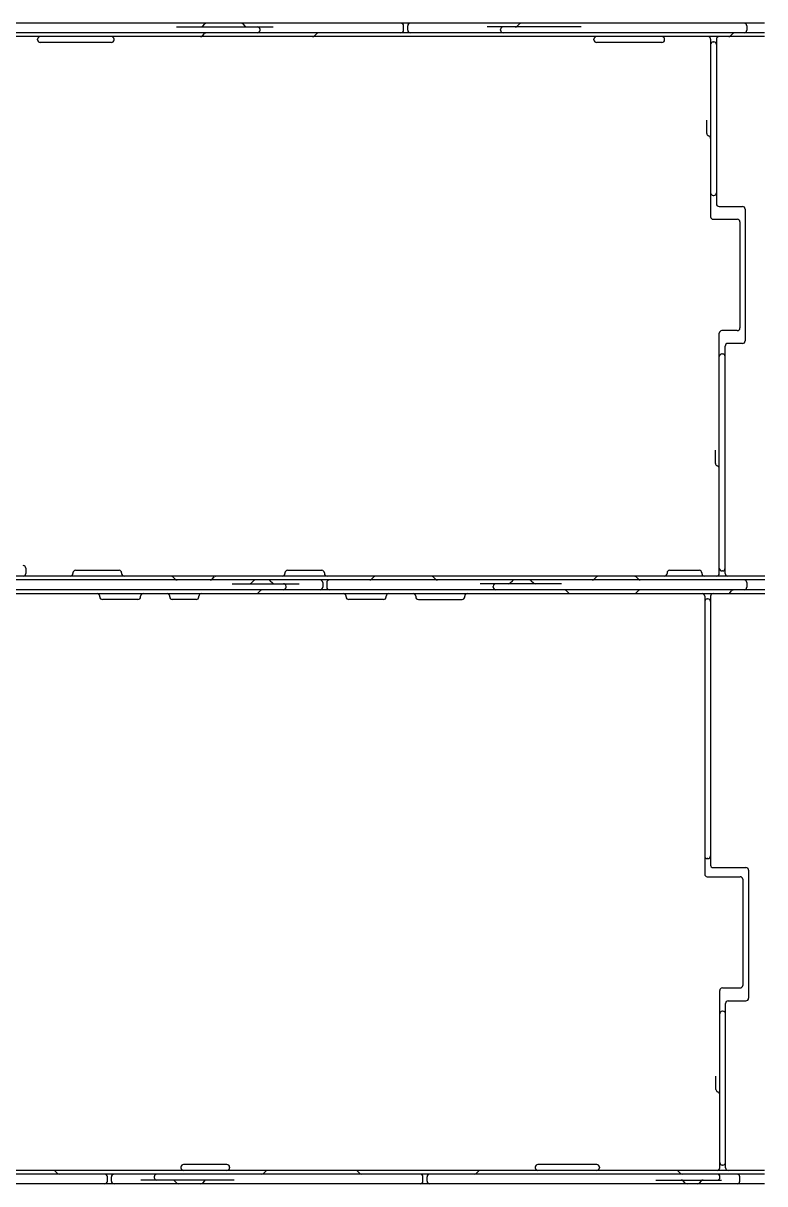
# Model space of a CAD drawing. Header units: millimetres. Extents: x 250 to 269997, y 125 to 199400.
# Drawn here: x 142788 to 269997, y 250 to 199400 of the extents above; entities that cross this region are included whole.
import ezdxf

# ---------------------------------------------------------------- set-up
doc = ezdxf.new("R2010")
doc.units = ezdxf.units.MM
doc.layers.add('L2_AMHS_Rail Center(P2L 7F Upper)', color=6, linetype='Continuous')

msp = doc.modelspace()

# ---------------------------------------------------------------- linework, layer by layer
at = {"layer": 'L2_AMHS_Rail Center(P2L 7F Upper)', "lineweight": 30}
for p, q in [((269957, 199400), (1350, 199400)), ((173910, 199268), (173524, 198882)), ((180882, 198882), (180497, 199268)), ((227525, 198882), (227909, 199268)), ((269957, 197750), (2900, 197750)), ((169089, 198750), (185673, 198750)), ((173522, 197232), (173907, 197618)), ((183407, 198200), (183407, 198300)), ((192747, 197232), (193132, 197618)), ((208038, 198200), (208038, 198950)), ((208738, 198200), (208738, 198950)), ((238474, 198750), (222361, 198750)), ((224656, 198200), (224656, 198300)), ((264125, 197232), (264509, 197618)), ((266917, 198950), (266917, 198200)), ((269957, 197100), (3550, 197100)), ((145259, 196550), (145259, 196650)), ((157917, 196100), (145709, 196100)), ((158367, 196550), (158367, 196650)), ((240699, 196550), (240699, 196650)), ((252359, 196100), (241149, 196100)), ((252809, 196550), (252809, 196650)), ((260706, 196650), (260706, 166200)), ((261156, 196200), (261256, 196200)), ((261706, 196650), (261706, 168400)), ((260056, 180477), (260056, 182742)), ((260446, 180008), (260315, 180069)), ((261156, 169860), (261256, 169860)), ((262156, 167950), (266179, 167950)), ((266628, 167500), (266628, 144900)), ((261156, 165750), (265278, 165750)), ((265728, 165300), (265728, 147100)), ((262196, 104968), (262196, 146200)), ((265278, 146650), (262646, 146650)), ((263196, 104968), (263196, 144000)), ((266178, 144450), (263646, 144450)), ((262646, 142650), (262746, 142650)), ((261546, 123856), (261546, 126121)), ((261936, 123387), (261806, 123448)), ((143238, 105868), (143238, 104968)), ((269997, 103868), (2900, 103868)), ((269997, 104518), (3550, 104518)), ((151313, 105068), (151313, 104968)), ((151763, 105518), (159223, 105518)), ((159673, 105068), (159673, 104968)), ((168866, 104000), (168482, 104386)), ((175187, 104000), (175572, 104386)), ((182310, 103736), (181924, 103350)), ((185156, 103736), (185542, 103350)), ((187681, 105068), (187681, 104968)), ((188131, 105518), (194002, 105518)), ((194452, 105068), (194452, 104968)), ((202543, 104000), (202928, 104386)), ((213509, 104000), (213125, 104386)), ((226325, 103350), (226709, 103736)), ((229924, 103736), (230310, 103350)), ((240724, 104000), (241109, 104386)), ((248309, 104000), (247925, 104386)), ((253226, 105068), (253226, 104968)), ((253676, 105518), (258746, 105518)), ((259196, 105068), (259196, 104968)), ((262746, 105418), (262646, 105418)), ((269997, 102168), (2900, 102168)), ((178606, 103218), (190141, 103218)), ((183466, 102036), (183081, 101650)), ((187875, 102618), (187875, 102768)), ((194159, 103418), (194159, 102618)), ((194859, 103418), (194859, 102618)), ((235111, 103218), (221161, 103218)), ((223427, 102618), (223427, 102768)), ((235944, 102036), (236329, 101650)), ((248309, 102036), (247925, 101650)), ((263984, 101650), (264368, 102036)), ((266917, 103418), (266917, 102618)), ((3550, 101518), (269997, 101518)), ((155914, 100968), (155914, 101068)), ((162474, 100518), (156364, 100518)), ((162924, 100968), (162924, 101068)), ((167914, 100968), (167914, 101068)), ((172460, 100518), (168364, 100518)), ((172910, 100968), (172910, 101068)), ((198176, 100968), (198176, 101068)), ((204597, 100518), (198626, 100518)), ((205047, 100968), (205047, 101068)), ((210117, 101068), (210117, 100968)), ((210567, 100518), (218074, 100518)), ((218524, 100968), (218524, 101068)), ((259694, 101068), (259694, 53400)), ((260144, 100618), (260244, 100618)), ((260694, 101068), (260694, 54950)), ((260244, 56050), (260142, 56050)), ((261143, 54500), (266767, 54500)), ((267217, 54050), (267217, 32100)), ((260107, 52950), (265767, 52950)), ((266217, 52500), (266217, 34300)), ((262267, 3000), (262267, 33400)), ((262717, 33850), (265767, 33850)), ((263267, 3000), (263267, 31201)), ((263717, 31650), (266767, 31650)), ((262817, 29850), (262717, 29850)), ((261617, 16439), (261617, 18703)), ((262007, 15970), (261876, 16030)), ((269957, 2550), (34817, 2550)), ((148268, 2418), (148653, 2032)), ((169841, 3100), (169841, 3000)), ((177738, 3550), (170291, 3550)), ((178188, 3100), (178188, 3000)), ((184405, 2418), (184021, 2032)), ((200145, 2418), (200530, 2032)), ((220496, 2032), (220883, 2418)), ((230634, 3100), (230634, 3000)), ((241176, 3550), (231084, 3550)), ((241626, 3100), (241626, 3000)), ((255511, 2032), (255124, 2418)), ((262817, 3450), (262717, 3450)), ((269957, 250), (33917, 250)), ((269957, 1900), (38617, 1900)), ((157221, 700), (157221, 1450)), ((157921, 700), (157921, 1450)), ((179000, 900), (162988, 900)), ((165253, 1450), (165253, 1350)), ((168751, 768), (169136, 382)), ((173909, 768), (173525, 382)), ((211357, 700), (211357, 1450)), ((212057, 700), (212057, 1450)), ((251312, 900), (262574, 900)), ((256360, 382), (255974, 768)), ((259109, 768), (258724, 382)), ((262308, 1349), (262308, 1450)), ((265717, 700), (265717, 1453))]:
    msp.add_line(p, q, dxfattribs=at)
for centre, start, end in [((174228, 198950), 90, 134.99855), ((180178, 198950), 44.93981, 90), ((207588, 198950), 0, 90), ((209188, 198950), 90, 180), ((228228, 198950), 90, 135.06019), ((266467, 198950), 0, 90), ((173204, 197550), 270, 315.06019), ((173206, 199200), 270, 314.99855), ((174226, 197300), 90, 135.06019), ((181200, 199200), 224.93981, 270), ((182957, 198300), 0, 90), ((182957, 198200), 270, 0), ((192429, 197550), 270, 315.06019), ((193451, 197300), 90, 135.06019), ((207588, 198200), 270, 0), ((209188, 198200), 180, 270), ((225106, 198300), 90, 180), ((225106, 198200), 180, 270), ((227206, 199200), 270, 315.06019), ((263806, 197550), 270, 315.06019), ((264828, 197300), 90, 135.06019), ((266467, 198200), 270, 0), ((145709, 196650), 90, 180), ((145709, 196550), 180, 270), ((157917, 196650), 0, 90), ((157917, 196550), 270, 0), ((241149, 196650), 90, 180), ((241149, 196550), 180, 270), ((252359, 196650), 0, 90), ((252359, 196550), 270, 0), ((260256, 196650), 0, 90), ((261156, 195750), 90, 180), ((261256, 195750), 0, 90), ((262156, 196650), 90, 180), ((260506, 180476), 179.91136, 245), ((260256, 179600), 0, 65), ((261156, 170310), 180, 270), ((261256, 170310), 270, 0), ((262156, 168400), 180, 270), ((266178, 167500), 0, 90), ((261156, 166200), 180, 270), ((265278, 165300), 0, 90), ((262646, 146200), 90, 180), ((265278, 147100), 270, 0), ((263646, 144000), 90, 180), ((266178, 144900), 270, 0), ((262646, 142200), 90, 180), ((262746, 142200), 0, 90), ((261996, 123856), 179.91136, 245), ((261746, 122979), 0, 65), ((142788, 105868), 0, 90), ((262646, 105868), 180, 270), ((262746, 105868), 270, 0), ((142788, 104968), 270, 0), ((150863, 104968), 270, 0), ((151763, 105068), 90, 180), ((159223, 105068), 0, 90), ((160123, 104968), 180, 270), ((168163, 104068), 44.93981, 90), ((169185, 104318), 224.93981, 270), ((174869, 104318), 270, 315.06019), ((175891, 104068), 90, 135.06019), ((182628, 103418), 90, 134.99855), ((184837, 103418), 45.00145, 90), ((187231, 104968), 270, 0), ((188131, 105068), 90, 180), ((193709, 103418), 0, 90), ((194002, 105068), 0, 90), ((194902, 104968), 180, 270), ((195309, 103418), 90, 180), ((202225, 104318), 270, 315.06019), ((203247, 104068), 90, 135.06019), ((212806, 104068), 44.93981, 90), ((213828, 104318), 224.93981, 270), ((227028, 103418), 90, 135.06019), ((229606, 103418), 45.00145, 90), ((240406, 104318), 270, 315.06019), ((241428, 104068), 90, 135.06019), ((247606, 104068), 44.93981, 90), ((248628, 104318), 224.93981, 270), ((252776, 104968), 270, 0), ((253676, 105068), 90, 180), ((258746, 105068), 0, 90), ((259646, 104968), 180, 270), ((261746, 104968), 270, 0), ((263646, 104968), 180, 270), ((266467, 103418), 0, 90), ((181606, 103668), 270, 314.99855), ((182762, 101968), 270, 315.06019), ((183784, 101718), 90, 135.06019), ((185860, 103668), 225.00145, 270), ((187425, 102768), 0, 90), ((187425, 102618), 270, 0), ((193709, 102618), 270, 0), ((195309, 102618), 180, 270), ((223877, 102768), 90, 180), ((223877, 102618), 180, 270), ((226006, 103668), 270, 315.06019), ((230628, 103668), 225.00145, 270), ((235626, 101718), 44.93981, 90), ((236648, 101968), 224.93981, 270), ((247606, 101968), 270, 315.06019), ((248628, 101718), 90, 135.06019), ((263665, 101968), 270, 315.06019), ((264687, 101718), 90, 135.06019), ((266467, 102618), 270, 0), ((155464, 101068), 0, 90), ((156364, 100968), 180, 270), ((162474, 100968), 270, 0), ((163374, 101068), 90, 180), ((167464, 101068), 0, 90), ((168364, 100968), 180, 270), ((172460, 100968), 270, 0), ((173360, 101068), 90, 180), ((197726, 101068), 0, 90), ((198626, 100968), 180, 270), ((204597, 100968), 270, 0), ((205497, 101068), 90, 180), ((209667, 101068), 0, 90), ((210567, 100968), 180, 270), ((218074, 100968), 270, 0), ((218974, 101068), 90, 180), ((259244, 101068), 0, 90), ((260144, 100168), 90, 180), ((260244, 100168), 0, 90), ((261144, 101068), 90, 180), ((260144, 56500), 180, 270), ((260244, 56500), 270, 0.0002), ((261144, 54950), 180.00569, 270), ((266767, 54050), 0, 90), ((260144, 53400), 180, 270), ((265767, 52500), 0, 90), ((265767, 34300), 270, 0), ((262717, 33400), 90, 180), ((266767, 32100), 270, 0), ((263717, 31200), 90, 180), ((262717, 29400), 90, 180), ((262817, 29400), 0, 90), ((262067, 16438), 179.91136, 245), ((261817, 15562), 0, 65), ((147949, 2100), 44.93981, 90), ((148971, 2350), 224.93981, 270), ((170291, 3100), 90, 180), ((170291, 3000), 180, 270), ((177738, 3100), 0, 90), ((177738, 3000), 270, 0), ((183702, 2350), 270, 315.06019), ((184724, 2100), 90, 135.06019), ((199826, 2100), 44.93981, 90), ((200848, 2350), 224.93981, 270), ((220178, 2350), 270, 314.99855), ((221201, 2100), 90, 134.99855), ((231084, 3100), 90, 180), ((231084, 3000), 180, 270), ((241176, 3100), 0, 90), ((241176, 3000), 270, 0), ((254806, 2100), 45.00145, 90), ((255829, 2350), 225.00145, 270), ((261817, 3000), 270, 0), ((262717, 3900), 180, 270), ((262817, 3900), 270, 0), ((263717, 3000), 180, 270), ((156771, 1450), 0, 90), ((156771, 700), 270, 0), ((158371, 1450), 90, 180), ((158371, 700), 180, 270), ((165703, 1450), 90, 180), ((165703, 1350), 180, 270), ((168433, 450), 44.93981, 90), ((169455, 700), 224.93981, 270), ((173206, 700), 270, 315.06019), ((174228, 450), 90, 135.06019), ((210907, 1450), 0, 90), ((210907, 700), 270, 0), ((212507, 1450), 90, 180), ((212507, 700), 180, 270), ((255656, 450), 45.00145, 90), ((256678, 700), 225.00145, 270), ((258406, 700), 270, 315.06019), ((259428, 450), 90, 135.06019), ((261858, 1450), 0, 90), ((261858, 1350), 270, 0), ((265267, 1450), 0, 90), ((265267, 700), 270, 0)]:
    msp.add_arc(centre, 450, start, end, dxfattribs=at)

doc.saveas('drawing.dxf')
